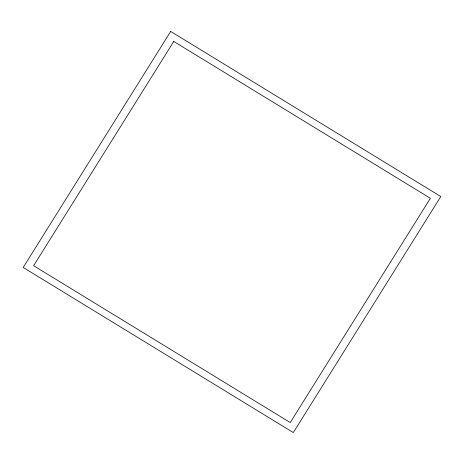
<?xml version="1.0" encoding="UTF-8"?>
<svg xmlns="http://www.w3.org/2000/svg" width="464" height="464" viewBox="0 0 464 464"><rect width="100%" height="100%" fill="white"/><g stroke="black" fill="none" stroke-linecap="round" stroke-linejoin="round"><path stroke-width="0.7" d="M170.694 31.448L23.2 267.461L293.306 432.552L440.8 196.539L170.694 31.448M173.751 41.447L33.611 265.692L290.249 422.553L430.389 198.308L173.751 41.447"/></g></svg>
